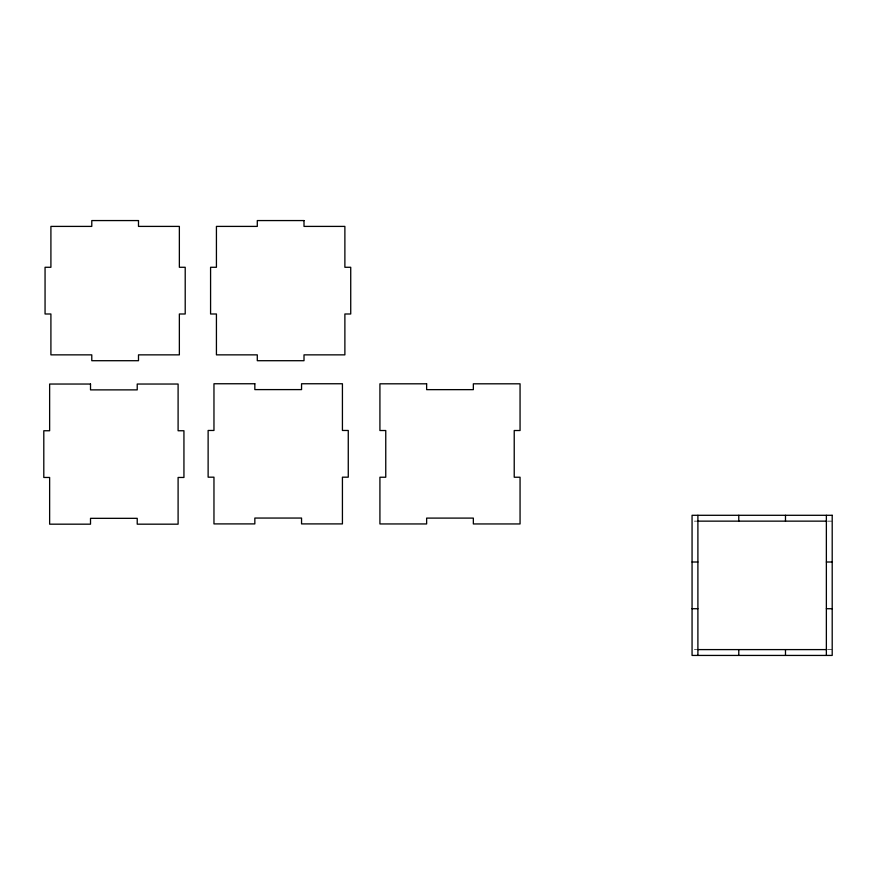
<?xml version="1.0" encoding="UTF-8"?>
<svg xmlns="http://www.w3.org/2000/svg" width="876" height="876" viewBox="0 0 876 876"><rect width="100%" height="100%" fill="white"/><g stroke="black" fill="none" stroke-linecap="round" stroke-linejoin="round"><path stroke-width="0.66" stroke-dasharray="4.38 3.29" d="M694.394 521.143L696.727 521.143M827.524 521.143L832.2 521.143M694.394 649.598L696.727 649.598M827.524 649.598L832.2 649.598"/><path stroke-width="1.31" d="M697.898 521.143L826.364 521.143M692.062 562.009L697.898 562.009M826.364 562.009L832.2 562.009M692.062 608.721L697.898 608.721M826.364 608.721L832.2 608.721M697.898 649.598L826.364 649.598M826.364 515.296L826.364 655.434M785.487 515.296L785.487 521.143M785.487 649.598L785.487 655.434M738.775 515.296L738.775 521.143M738.775 649.598L738.775 655.434M697.898 515.296L697.898 655.434M138.496 220.566L91.783 220.566L91.783 226.402L50.907 226.402L50.907 267.279L45.059 267.279L45.059 313.991L50.907 313.991L50.907 354.857L91.783 354.857L91.783 360.704L138.496 360.704L138.496 354.857L179.361 354.857L179.361 313.991L185.208 313.991L185.208 267.279L179.361 267.279L179.361 226.402L138.496 226.402L138.496 220.566M304.005 220.566L257.292 220.566L257.292 226.402L216.427 226.402L216.427 267.279L210.579 267.279L210.579 313.991L216.427 313.991L216.427 354.857L257.292 354.857L257.292 360.704L304.005 360.704L304.005 354.857L344.881 354.857L344.881 313.991L350.728 313.991L350.728 267.279L344.881 267.279L344.881 226.402L304.005 226.402L304.005 220.566M254.839 383.754L213.963 383.754L213.963 430.466L208.127 430.466L208.127 477.179L213.963 477.179L213.963 523.903L254.839 523.903L254.839 518.055L301.552 518.055L301.552 523.903L342.428 523.903L342.428 477.179L348.265 477.179L348.265 430.466L342.428 430.466L342.428 383.754L301.552 383.754L301.552 389.601L254.839 389.601L254.839 383.754M426.634 383.808L379.921 383.808L379.921 430.521L385.758 430.521L385.758 477.234L379.921 477.234L379.921 523.947L426.634 523.947L426.634 518.099L473.347 518.099L473.347 523.947L520.059 523.947L520.059 477.234L514.223 477.234L514.223 430.521L520.059 430.521L520.059 383.808L473.347 383.808L473.347 389.645L426.634 389.645L426.634 383.808M90.513 384.038L49.636 384.038L49.636 430.751L43.8 430.751L43.8 477.464L49.636 477.464L49.636 524.176L90.513 524.176L90.513 518.329L137.225 518.329L137.225 524.176L178.102 524.176L178.102 477.464L183.938 477.464L183.938 430.751L178.102 430.751L178.102 384.038L137.225 384.038L137.225 389.875L90.513 389.875L90.513 384.038M832.2 515.296L692.062 515.296L692.062 655.434L832.2 655.434L832.2 515.296"/></g></svg>
